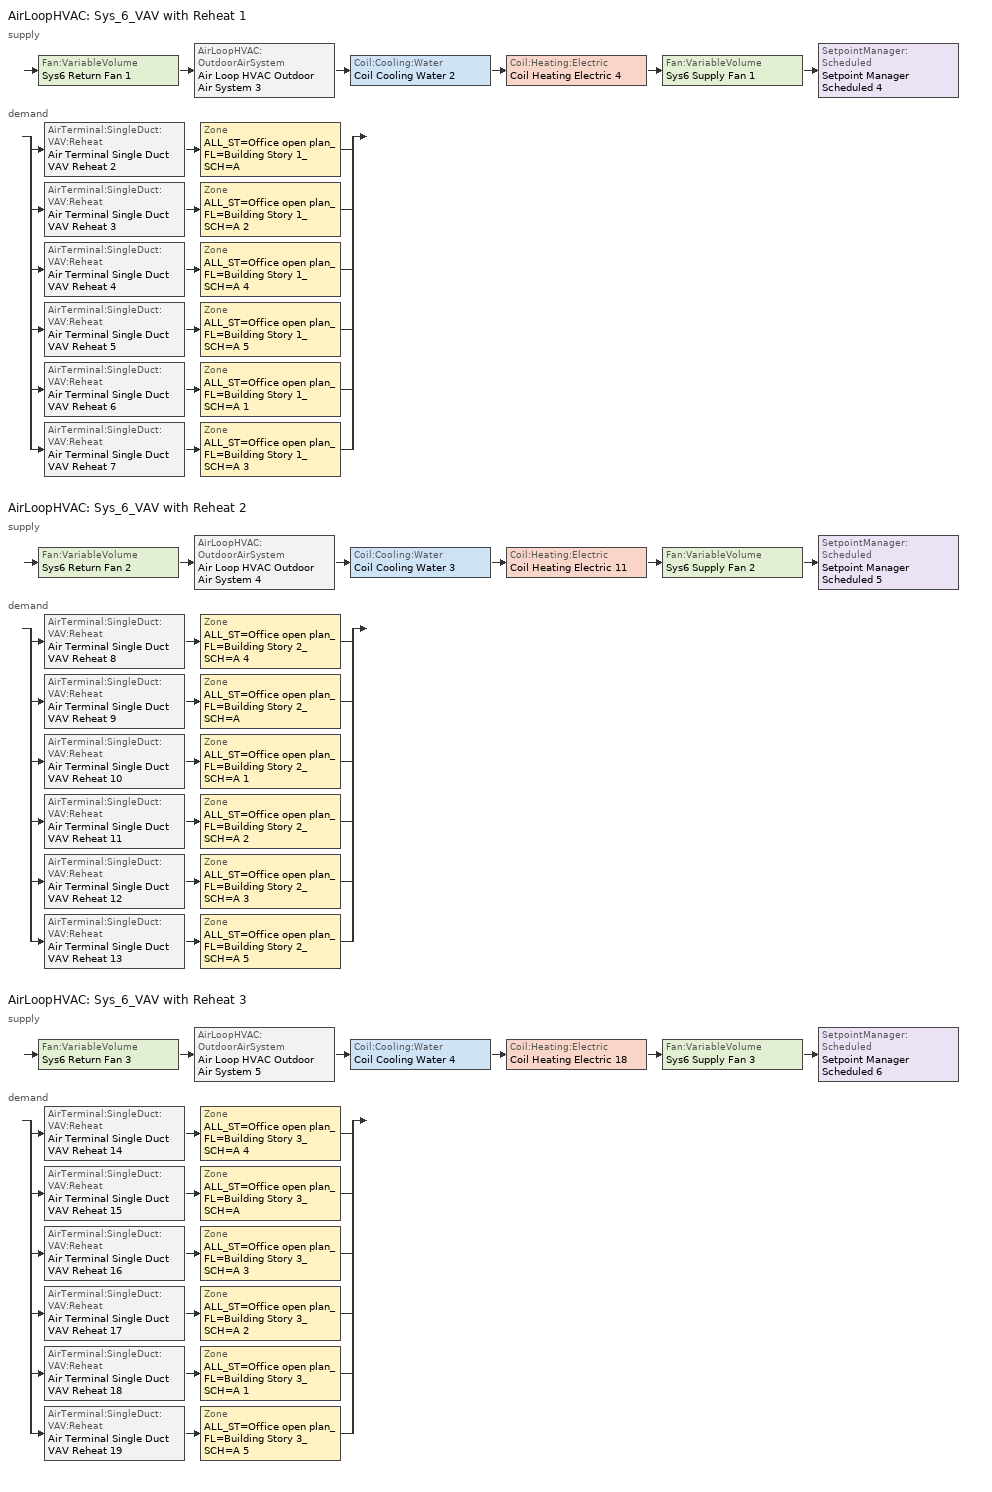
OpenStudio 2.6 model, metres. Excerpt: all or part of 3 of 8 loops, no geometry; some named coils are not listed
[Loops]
AirLoopHVAC 'Sys_6_VAV with Reheat 1'
 supply: Fan:VariableVolume 'Sys6 Return Fan 1' > AirLoopHVAC:OutdoorAirSystem 'Air Loop HVAC Outdoor Air System 3' > Coil:Cooling:Water 'Coil Cooling Water 2' > Coil:Heating:Electric 'Coil Heating Electric 4' > Fan:VariableVolume 'Sys6 Supply Fan 1' > SetpointManager:Scheduled 'Setpoint Manager Scheduled 4'
 demand: split
  | AirTerminal:SingleDuct:VAV:Reheat 'Air Terminal Single Duct VAV Reheat 2' > Zone 'ALL_ST=Office open plan_FL=Building Story 1_SCH=A'
  | AirTerminal:SingleDuct:VAV:Reheat 'Air Terminal Single Duct VAV Reheat 3' > Zone 'ALL_ST=Office open plan_FL=Building Story 1_SCH=A 2'
  | AirTerminal:SingleDuct:VAV:Reheat 'Air Terminal Single Duct VAV Reheat 4' > Zone 'ALL_ST=Office open plan_FL=Building Story 1_SCH=A 4'
  | AirTerminal:SingleDuct:VAV:Reheat 'Air Terminal Single Duct VAV Reheat 5' > Zone 'ALL_ST=Office open plan_FL=Building Story 1_SCH=A 5'
  | AirTerminal:SingleDuct:VAV:Reheat 'Air Terminal Single Duct VAV Reheat 6' > Zone 'ALL_ST=Office open plan_FL=Building Story 1_SCH=A 1'
  | AirTerminal:SingleDuct:VAV:Reheat 'Air Terminal Single Duct VAV Reheat 7' > Zone 'ALL_ST=Office open plan_FL=Building Story 1_SCH=A 3'
AirLoopHVAC 'Sys_6_VAV with Reheat 2'
 supply: Fan:VariableVolume 'Sys6 Return Fan 2' > AirLoopHVAC:OutdoorAirSystem 'Air Loop HVAC Outdoor Air System 4' > Coil:Cooling:Water 'Coil Cooling Water 3' > Coil:Heating:Electric 'Coil Heating Electric 11' > Fan:VariableVolume 'Sys6 Supply Fan 2' > SetpointManager:Scheduled 'Setpoint Manager Scheduled 5'
 demand: split
  | AirTerminal:SingleDuct:VAV:Reheat 'Air Terminal Single Duct VAV Reheat 8' > Zone 'ALL_ST=Office open plan_FL=Building Story 2_SCH=A 4'
  | AirTerminal:SingleDuct:VAV:Reheat 'Air Terminal Single Duct VAV Reheat 9' > Zone 'ALL_ST=Office open plan_FL=Building Story 2_SCH=A'
  | AirTerminal:SingleDuct:VAV:Reheat 'Air Terminal Single Duct VAV Reheat 10' > Zone 'ALL_ST=Office open plan_FL=Building Story 2_SCH=A 1'
  | AirTerminal:SingleDuct:VAV:Reheat 'Air Terminal Single Duct VAV Reheat 11' > Zone 'ALL_ST=Office open plan_FL=Building Story 2_SCH=A 2'
  | AirTerminal:SingleDuct:VAV:Reheat 'Air Terminal Single Duct VAV Reheat 12' > Zone 'ALL_ST=Office open plan_FL=Building Story 2_SCH=A 3'
  | AirTerminal:SingleDuct:VAV:Reheat 'Air Terminal Single Duct VAV Reheat 13' > Zone 'ALL_ST=Office open plan_FL=Building Story 2_SCH=A 5'
AirLoopHVAC 'Sys_6_VAV with Reheat 3'
 supply: Fan:VariableVolume 'Sys6 Return Fan 3' > AirLoopHVAC:OutdoorAirSystem 'Air Loop HVAC Outdoor Air System 5' > Coil:Cooling:Water 'Coil Cooling Water 4' > Coil:Heating:Electric 'Coil Heating Electric 18' > Fan:VariableVolume 'Sys6 Supply Fan 3' > SetpointManager:Scheduled 'Setpoint Manager Scheduled 6'
 demand: split
  | AirTerminal:SingleDuct:VAV:Reheat 'Air Terminal Single Duct VAV Reheat 14' > Zone 'ALL_ST=Office open plan_FL=Building Story 3_SCH=A 4'
  | AirTerminal:SingleDuct:VAV:Reheat 'Air Terminal Single Duct VAV Reheat 15' > Zone 'ALL_ST=Office open plan_FL=Building Story 3_SCH=A'
  | AirTerminal:SingleDuct:VAV:Reheat 'Air Terminal Single Duct VAV Reheat 16' > Zone 'ALL_ST=Office open plan_FL=Building Story 3_SCH=A 3'
  | AirTerminal:SingleDuct:VAV:Reheat 'Air Terminal Single Duct VAV Reheat 17' > Zone 'ALL_ST=Office open plan_FL=Building Story 3_SCH=A 2'
  | AirTerminal:SingleDuct:VAV:Reheat 'Air Terminal Single Duct VAV Reheat 18' > Zone 'ALL_ST=Office open plan_FL=Building Story 3_SCH=A 1'
  | AirTerminal:SingleDuct:VAV:Reheat 'Air Terminal Single Duct VAV Reheat 19' > Zone 'ALL_ST=Office open plan_FL=Building Story 3_SCH=A 5'
[Sizing:Zone] Zone Cooling Design Supply Air Temperature Input Method=SupplyAirTemperature; Zone Cooling Design Supply Air Temperature {C}=13; Zone Cooling Design Supply Air Temperature Difference {deltaC}=11.11; Zone Heating Design Supply Air Temperature Input Method=SupplyAirTemperature; Zone Heating Design Supply Air Temperature {C}=43; Zone Heating Design Supply Air Temperature Difference {deltaC}=11.11; Zone Cooling Design Supply Air Humidity Ratio {kg-H2O/kg-air}=0.0085; Zone Heating Design Supply Air Humidity Ratio {kg-H2O/kg-air}=0.008; Zone Heating Sizing Factor=1.3; Zone Cooling Sizing Factor=1.1; Cooling Design Air Flow Method=DesignDay; Heating Design Air Flow Method=DesignDay; Account for Dedicated Outdoor Air System=No; Dedicated Outdoor Air System Control Strategy=NeutralSupplyAir; Dedicated Outdoor Air Low Setpoint Temperature for Design {C}=autosize; Dedicated Outdoor Air High Setpoint Temperature for Design {C}=autosize
ALL_ST=Office open plan_FL=Building Story 1_SCH=A; ALL_ST=Office open plan_FL=Building Story 2_SCH=A; ALL_ST=Office open plan_FL=Building Story 2_SCH=A 1; ALL_ST=Office open plan_FL=Building Story 1_SCH=A 1; ALL_ST=Office open plan_FL=Building Story 3_SCH=A; ALL_ST=Office open plan_FL=Building Story 3_SCH=A 1; ALL_ST=Office open plan_FL=Building Story 1_SCH=A 2; ALL_ST=Office open plan_FL=Building Story 1_SCH=A 3; ALL_ST=Office open plan_FL=Building Story 2_SCH=A 2; ALL_ST=Office open plan_FL=Building Story 1_SCH=A 4; ALL_ST=Office open plan_FL=Building Story 2_SCH=A 3; ALL_ST=Office open plan_FL=Building Story 3_SCH=A 2; ALL_ST=Office open plan_FL=Building Story 2_SCH=A 4; ALL_ST=Office open plan_FL=Building Story 3_SCH=A 3; ALL_ST=Office open plan_FL=Building Story 2_SCH=A 5; ALL_ST=Office open plan_FL=Building Story 3_SCH=A 4; ALL_ST=Office open plan_FL=Building Story 3_SCH=A 5; ALL_ST=Office open plan_FL=Building Story 1_SCH=A 5
[Zone equipment]
ALL_ST=Office open plan_FL=Building Story 1_SCH=A: Air Terminal Single Duct VAV Reheat 2, Zone HVAC Baseboard Convective Electric 3
ALL_ST=Office open plan_FL=Building Story 2_SCH=A: Air Terminal Single Duct VAV Reheat 9, Zone HVAC Baseboard Convective Electric 10
ALL_ST=Office open plan_FL=Building Story 2_SCH=A 1: Air Terminal Single Duct VAV Reheat 10, Zone HVAC Baseboard Convective Electric 11
ALL_ST=Office open plan_FL=Building Story 1_SCH=A 1: Air Terminal Single Duct VAV Reheat 6, Zone HVAC Baseboard Convective Electric 7
ALL_ST=Office open plan_FL=Building Story 3_SCH=A: Air Terminal Single Duct VAV Reheat 15, Zone HVAC Baseboard Convective Electric 16
ALL_ST=Office open plan_FL=Building Story 3_SCH=A 1: Air Terminal Single Duct VAV Reheat 18, Zone HVAC Baseboard Convective Electric 19
ALL_ST=Office open plan_FL=Building Story 1_SCH=A 2: Air Terminal Single Duct VAV Reheat 3, Zone HVAC Baseboard Convective Electric 4
ALL_ST=Office open plan_FL=Building Story 1_SCH=A 3: Air Terminal Single Duct VAV Reheat 7, Zone HVAC Baseboard Convective Electric 8
ALL_ST=Office open plan_FL=Building Story 2_SCH=A 2: Air Terminal Single Duct VAV Reheat 11, Zone HVAC Baseboard Convective Electric 12
ALL_ST=Office open plan_FL=Building Story 1_SCH=A 4: Air Terminal Single Duct VAV Reheat 4, Zone HVAC Baseboard Convective Electric 5
ALL_ST=Office open plan_FL=Building Story 2_SCH=A 3: Air Terminal Single Duct VAV Reheat 12, Zone HVAC Baseboard Convective Electric 13
ALL_ST=Office open plan_FL=Building Story 3_SCH=A 2: Air Terminal Single Duct VAV Reheat 17, Zone HVAC Baseboard Convective Electric 18
ALL_ST=Office open plan_FL=Building Story 2_SCH=A 4: Air Terminal Single Duct VAV Reheat 8, Zone HVAC Baseboard Convective Electric 9
ALL_ST=Office open plan_FL=Building Story 3_SCH=A 3: Air Terminal Single Duct VAV Reheat 16, Zone HVAC Baseboard Convective Electric 17
ALL_ST=Office open plan_FL=Building Story 2_SCH=A 5: Air Terminal Single Duct VAV Reheat 13, Zone HVAC Baseboard Convective Electric 14
ALL_ST=Office open plan_FL=Building Story 3_SCH=A 4: Air Terminal Single Duct VAV Reheat 14, Zone HVAC Baseboard Convective Electric 15
ALL_ST=Office open plan_FL=Building Story 3_SCH=A 5: Air Terminal Single Duct VAV Reheat 19, Zone HVAC Baseboard Convective Electric 20
ALL_ST=Office open plan_FL=Building Story 1_SCH=A 5: Air Terminal Single Duct VAV Reheat 5, Zone HVAC Baseboard Convective Electric 6
[AirLoopHVAC] Design Supply Air Flow Rate {m3/s}=AutoSize
Name | Availability Schedule
Sys_6_VAV with Reheat 1 | Sys_6_VAV with Reheat 1 Occ Sch
Sys_6_VAV with Reheat 2 | Sys_6_VAV with Reheat 2 Occ Sch
Sys_6_VAV with Reheat 3 | Sys_6_VAV with Reheat 3 Occ Sch
[Sizing:System] Type of Load to Size On=Sensible; Design Outdoor Air Flow Rate {m3/s}=Autosize; Minimum System Air Flow Ratio=0.3; Preheat Design Temperature {C}=7; Preheat Design Humidity Ratio {kg-H2O/kg-Air}=0.008; Precool Design Temperature {C}=12.8; Precool Design Humidity Ratio {kg-H2O/kg-Air}=0.008; Central Cooling Design Supply Air Temperature {C}=13; Central Heating Design Supply Air Temperature {C}=13.1; Sizing Option=NonCoincident; 100% Outdoor Air in Cooling=No; 100% Outdoor Air in Heating=No; Central Cooling Design Supply Air Humidity Ratio {kg-H2O/kg-Air}=0.0085; Central Heating Design Supply Air Humidity Ratio {kg-H2O/kg-Air}=0.008; Cooling Design Air Flow Method=DesignDay; Cooling Design Air Flow Rate {m3/s}=0; Heating Design Air Flow Method=DesignDay; Heating Design Air Flow Rate {m3/s}=0; System Outdoor Air Method=ZoneSum; Zone Maximum Outdoor Air Fraction=1; Cooling Supply Air Flow Rate Per Floor Area {m3/s-m2}=0.00996765; Cooling Fraction of Autosized Cooling Supply Air Flow Rate=1; Cooling Supply Air Flow Rate Per Unit Cooling Capacity {m3/s-W}=3.94755e-05; Heating Supply Air Flow Rate Per Floor Area {m3/s-m2}=0.00996765; Heating Fraction of Autosized Heating Supply Air Flow Rate=1; Heating Fraction of Autosized Cooling Supply Air Flow Rate=1; Heating Supply Air Flow Rate Per Unit Heating Capacity {m3/s-W}=3.15882e-05; Cooling Design Capacity Method=CoolingDesignCapacity; Cooling Design Capacity {W}=autosize; Cooling Design Capacity Per Floor Area {W/m2}=234.7; Fraction of Autosized Cooling Design Capacity=1; Heating Design Capacity Method=HeatingDesignCapacity; Heating Design Capacity {W}=autosize; Heating Design Capacity Per Floor Area {W/m2}=157; Fraction of Autosized Heating Design Capacity=1; Central Cooling Capacity Control Method=OnOff
Sys_6_VAV with Reheat 1; Sys_6_VAV with Reheat 2; Sys_6_VAV with Reheat 3
[Coil:Heating:Electric] Availability Schedule=Always On Discrete
Coil Heating Electric 4; Coil Heating Electric 5; Coil Heating Electric 6; Coil Heating Electric 7; Coil Heating Electric 8; Coil Heating Electric 9; Coil Heating Electric 10; Coil Heating Electric 11; Coil Heating Electric 12; Coil Heating Electric 13; Coil Heating Electric 14; Coil Heating Electric 15; Coil Heating Electric 16; Coil Heating Electric 17; Coil Heating Electric 18; Coil Heating Electric 19; Coil Heating Electric 20; Coil Heating Electric 21; Coil Heating Electric 22; Coil Heating Electric 23; Coil Heating Electric 24
[Controller:OutdoorAir] Minimum Outdoor Air Flow Rate {m3/s}=autosize; Maximum Outdoor Air Flow Rate {m3/s}=Autosize; Economizer Control Type=DifferentialEnthalpy; Economizer Control Action Type=ModulateFlow; Lockout Type=NoLockout; Minimum Limit Type=FixedMinimum; High Humidity Control=No; Heat Recovery Bypass Control Type=BypassWhenOAFlowGreaterThanMinimum
Name | Minimum Outdoor Air Schedule | Controller Mechanical Ventilation
Controller Outdoor Air 3 | Sys_6_VAV with Reheat 1 Occ Sch | Controller Mechanical Ventilation 3
Controller Outdoor Air 4 | Sys_6_VAV with Reheat 2 Occ Sch | Controller Mechanical Ventilation 4
Controller Outdoor Air 5 | Sys_6_VAV with Reheat 3 Occ Sch | Controller Mechanical Ventilation 5
[Controller:MechanicalVentilation] Availability Schedule=Always On Discrete; System Outdoor Air Method=ZoneSum
Controller Mechanical Ventilation 3; Controller Mechanical Ventilation 4; Controller Mechanical Ventilation 5
[AirLoopHVAC:OutdoorAirSystem]
Name | Controller
Air Loop HVAC Outdoor Air System 3 | Controller Outdoor Air 3
Air Loop HVAC Outdoor Air System 4 | Controller Outdoor Air 4
Air Loop HVAC Outdoor Air System 5 | Controller Outdoor Air 5
[ZoneHVAC:Baseboard:Convective:Electric] Availability Schedule=Always On Discrete; Nominal Capacity {W}=autosize; Efficiency=1
Zone HVAC Baseboard Convective Electric 3; Zone HVAC Baseboard Convective Electric 4; Zone HVAC Baseboard Convective Electric 5; Zone HVAC Baseboard Convective Electric 6; Zone HVAC Baseboard Convective Electric 7; Zone HVAC Baseboard Convective Electric 8; Zone HVAC Baseboard Convective Electric 9; Zone HVAC Baseboard Convective Electric 10; Zone HVAC Baseboard Convective Electric 11; Zone HVAC Baseboard Convective Electric 12; Zone HVAC Baseboard Convective Electric 13; Zone HVAC Baseboard Convective Electric 14; Zone HVAC Baseboard Convective Electric 15; Zone HVAC Baseboard Convective Electric 16; Zone HVAC Baseboard Convective Electric 17; Zone HVAC Baseboard Convective Electric 18; Zone HVAC Baseboard Convective Electric 19; Zone HVAC Baseboard Convective Electric 20
[SetpointManager:Scheduled] Control Variable=Temperature
Name | Schedule
Setpoint Manager Scheduled 4 | Supply Air Temp 1
Setpoint Manager Scheduled 5 | Supply Air Temp 2
Setpoint Manager Scheduled 6 | Supply Air Temp 3
[Fan:VariableVolume] Availability Schedule=Always On Discrete; Fan Efficiency=0.82; Maximum Flow Rate {m3/s}=Autosize; Fan Power Minimum Flow Rate Input Method=Fraction; Fan Power Minimum Air Flow Rate {m3/s}=0; Motor In Airstream Fraction=1; Fan Power Coefficient 5=0
Name | Pressure Rise {Pa} | Fan Power Minimum Flow Fraction | Motor Efficiency | Fan Power Coefficient 1 | Fan Power Coefficient 2 | Fan Power Coefficient 3 | Fan Power Coefficient 4
Sys6 Supply Fan 1; Sys6 Supply Fan 3 | 1000 | 0.5 | 0.8461 | -4.1457 | 16.803 | -19.471 | 7.8488
Sys6 Return Fan 1; Sys6 Return Fan 3 | 250 | 0.68 | 0.4615 | -2.4176 | 9.5874 | -11.559 | 5.4009
Sys6 Supply Fan 2 | 1000 | 0.22 | 0.8461 | -0.3477 | 4.0976 | -5.0024 | 2.268
Sys6 Return Fan 2 | 250 | 0.22 | 0.4615 | -0.3477 | 4.0976 | -5.0024 | 2.268
[AirTerminal:SingleDuct:VAV:Reheat] Availability Schedule=Always On Discrete; Maximum Air Flow Rate {m3/s}=AutoSize; Zone Minimum Air Flow Input Method=Constant; Constant Minimum Air Flow Fraction=0.3; Maximum Hot Water or Steam Flow Rate {m3/s}=AutoSize; Minimum Hot Water or Steam Flow Rate {m3/s}=0; Convergence Tolerance=0.001; Damper Heating Action=Normal; Maximum Flow per Zone Floor Area During Reheat {m3/s-m2}=AutoSize; Maximum Flow Fraction During Reheat=0.5; Maximum Reheat Air Temperature {C}=43; Control For Outdoor Air=No
Name | Fixed Minimum Air Flow Rate {m3/s} | Reheat Coil
Air Terminal Single Duct VAV Reheat 2 | 4.99224 | Coil Heating Electric 5
Air Terminal Single Duct VAV Reheat 3 | 0.0724055 | Coil Heating Electric 6
Air Terminal Single Duct VAV Reheat 4 | 0.626839 | Coil Heating Electric 7
Air Terminal Single Duct VAV Reheat 5 | 0.40395 | Coil Heating Electric 8
Air Terminal Single Duct VAV Reheat 6 | 0.626826 | Coil Heating Electric 9
Air Terminal Single Duct VAV Reheat 7 | 0.40395 | Coil Heating Electric 10
Air Terminal Single Duct VAV Reheat 8 | 4.99224 | Coil Heating Electric 12
Air Terminal Single Duct VAV Reheat 9 | 0.0724055 | Coil Heating Electric 13
Air Terminal Single Duct VAV Reheat 10 | 0.626839 | Coil Heating Electric 14
Air Terminal Single Duct VAV Reheat 11 | 0.40395 | Coil Heating Electric 15
Air Terminal Single Duct VAV Reheat 12 | 0.626826 | Coil Heating Electric 16
Air Terminal Single Duct VAV Reheat 13 | 0.40395 | Coil Heating Electric 17
Air Terminal Single Duct VAV Reheat 14 | 4.99224 | Coil Heating Electric 19
Air Terminal Single Duct VAV Reheat 15 | 0.0724055 | Coil Heating Electric 20
Air Terminal Single Duct VAV Reheat 16 | 0.626839 | Coil Heating Electric 21
Air Terminal Single Duct VAV Reheat 17 | 0.40395 | Coil Heating Electric 22
Air Terminal Single Duct VAV Reheat 18 | 0.626826 | Coil Heating Electric 23
Air Terminal Single Duct VAV Reheat 19 | 0.40395 | Coil Heating Electric 24
[Schedule:Ruleset]
Name | Default Day Schedule | Summer Design Day Schedule | Winter Design Day Schedule
Supply Air Temp 1 | Supply Air Temp Default 1
Supply Air Temp 2 | Supply Air Temp Default 2
Supply Air Temp 3 | Supply Air Temp Default 3
Sys_6_VAV with Reheat 1 Occ Sch | Sys_6_VAV with Reheat 1 Occ Sch Default | Sys_6_VAV with Reheat 1 Occ Sch Summer Design Day | Sys_6_VAV with Reheat 1 Occ Sch Winter Design Day
Sys_6_VAV with Reheat 2 Occ Sch | Sys_6_VAV with Reheat 2 Occ Sch Default | Sys_6_VAV with Reheat 2 Occ Sch Summer Design Day | Sys_6_VAV with Reheat 2 Occ Sch Winter Design Day
Sys_6_VAV with Reheat 3 Occ Sch | Sys_6_VAV with Reheat 3 Occ Sch Default | Sys_6_VAV with Reheat 3 Occ Sch Summer Design Day | Sys_6_VAV with Reheat 3 Occ Sch Winter Design Day
[Schedule:Day]
Supply Air Temp Default 1; Supply Air Temp Default 2; Supply Air Temp Default 3: 24, 0, 13
Sys_6_VAV with Reheat 1 Occ Sch Default; Sys_6_VAV with Reheat 1 Occ Sch Winter Design Day; Sys_6_VAV with Reheat 1 Occ Sch Summer Design Day; Sys_6_VAV with Reheat 2 Occ Sch Default; Sys_6_VAV with Reheat 2 Occ Sch Winter Design Day; Sys_6_VAV with Reheat 2 Occ Sch Summer Design Day; Sys_6_VAV with Reheat 3 Occ Sch Default; Sys_6_VAV with Reheat 3 Occ Sch Winter Design Day; Sys_6_VAV with Reheat 3 Occ Sch Summer Design Day: 24, 0, 1
Sys_6_VAV with Reheat 1 Occ Sch Monday; Sys_6_VAV with Reheat 1 Occ Sch Tuesday; Sys_6_VAV with Reheat 1 Occ Sch Wednesday; Sys_6_VAV with Reheat 1 Occ Sch Thursday; Sys_6_VAV with Reheat 1 Occ Sch Friday; Sys_6_VAV with Reheat 2 Occ Sch Monday; Sys_6_VAV with Reheat 2 Occ Sch Tuesday; Sys_6_VAV with Reheat 2 Occ Sch Wednesday; Sys_6_VAV with Reheat 2 Occ Sch Thursday; Sys_6_VAV with Reheat 2 Occ Sch Friday; Sys_6_VAV with Reheat 3 Occ Sch Monday; Sys_6_VAV with Reheat 3 Occ Sch Tuesday; Sys_6_VAV with Reheat 3 Occ Sch Wednesday; Sys_6_VAV with Reheat 3 Occ Sch Thursday; Sys_6_VAV with Reheat 3 Occ Sch Friday: 8, 0, 0, 19, 0, 1, 24, 0, 0
Sys_6_VAV with Reheat 1 Occ Sch Saturday; Sys_6_VAV with Reheat 1 Occ Sch Sunday; Sys_6_VAV with Reheat 2 Occ Sch Saturday; Sys_6_VAV with Reheat 2 Occ Sch Sunday; Sys_6_VAV with Reheat 3 Occ Sch Saturday; Sys_6_VAV with Reheat 3 Occ Sch Sunday: 24, 0, 0
[Schedule:Rule] Date Specification Type=DateRange; Start Month=1; Start Day=1; End Month=12
Name | Schedule Ruleset | Rule Order | Day Schedule | Apply Monday | End Day | Apply Tuesday | Apply Wednesday | Apply Thursday | Apply Friday | Apply Saturday | Apply Sunday
Sys_6_VAV with Reheat 1 Occ Sch Monday Rule | Sys_6_VAV with Reheat 1 Occ Sch | 6 | Sys_6_VAV with Reheat 1 Occ Sch Monday | Yes | 25
Sys_6_VAV with Reheat 1 Occ Sch Tuesday Rule | Sys_6_VAV with Reheat 1 Occ Sch | 5 | Sys_6_VAV with Reheat 1 Occ Sch Tuesday |  | 26 | Yes
Sys_6_VAV with Reheat 1 Occ Sch Wednesday Rule | Sys_6_VAV with Reheat 1 Occ Sch | 4 | Sys_6_VAV with Reheat 1 Occ Sch Wednesday |  | 27 |  | Yes
Sys_6_VAV with Reheat 1 Occ Sch Thursday Rule | Sys_6_VAV with Reheat 1 Occ Sch | 3 | Sys_6_VAV with Reheat 1 Occ Sch Thursday |  | 28 |  |  | Yes
Sys_6_VAV with Reheat 1 Occ Sch Friday Rule | Sys_6_VAV with Reheat 1 Occ Sch | 2 | Sys_6_VAV with Reheat 1 Occ Sch Friday |  | 29 |  |  |  | Yes
Sys_6_VAV with Reheat 1 Occ Sch Saturday Rule | Sys_6_VAV with Reheat 1 Occ Sch | 1 | Sys_6_VAV with Reheat 1 Occ Sch Saturday |  | 30 |  |  |  |  | Yes
Sys_6_VAV with Reheat 1 Occ Sch Sunday Rule | Sys_6_VAV with Reheat 1 Occ Sch | 0 | Sys_6_VAV with Reheat 1 Occ Sch Sunday |  | 31 |  |  |  |  |  | Yes
Sys_6_VAV with Reheat 2 Occ Sch Monday Rule | Sys_6_VAV with Reheat 2 Occ Sch | 6 | Sys_6_VAV with Reheat 2 Occ Sch Monday | Yes | 25
Sys_6_VAV with Reheat 2 Occ Sch Tuesday Rule | Sys_6_VAV with Reheat 2 Occ Sch | 5 | Sys_6_VAV with Reheat 2 Occ Sch Tuesday |  | 26 | Yes
Sys_6_VAV with Reheat 2 Occ Sch Wednesday Rule | Sys_6_VAV with Reheat 2 Occ Sch | 4 | Sys_6_VAV with Reheat 2 Occ Sch Wednesday |  | 27 |  | Yes
Sys_6_VAV with Reheat 2 Occ Sch Thursday Rule | Sys_6_VAV with Reheat 2 Occ Sch | 3 | Sys_6_VAV with Reheat 2 Occ Sch Thursday |  | 28 |  |  | Yes
Sys_6_VAV with Reheat 2 Occ Sch Friday Rule | Sys_6_VAV with Reheat 2 Occ Sch | 2 | Sys_6_VAV with Reheat 2 Occ Sch Friday |  | 29 |  |  |  | Yes
Sys_6_VAV with Reheat 2 Occ Sch Saturday Rule | Sys_6_VAV with Reheat 2 Occ Sch | 1 | Sys_6_VAV with Reheat 2 Occ Sch Saturday |  | 30 |  |  |  |  | Yes
Sys_6_VAV with Reheat 2 Occ Sch Sunday Rule | Sys_6_VAV with Reheat 2 Occ Sch | 0 | Sys_6_VAV with Reheat 2 Occ Sch Sunday |  | 31 |  |  |  |  |  | Yes
Sys_6_VAV with Reheat 3 Occ Sch Monday Rule | Sys_6_VAV with Reheat 3 Occ Sch | 6 | Sys_6_VAV with Reheat 3 Occ Sch Monday | Yes | 25
Sys_6_VAV with Reheat 3 Occ Sch Tuesday Rule | Sys_6_VAV with Reheat 3 Occ Sch | 5 | Sys_6_VAV with Reheat 3 Occ Sch Tuesday |  | 26 | Yes
Sys_6_VAV with Reheat 3 Occ Sch Wednesday Rule | Sys_6_VAV with Reheat 3 Occ Sch | 4 | Sys_6_VAV with Reheat 3 Occ Sch Wednesday |  | 27 |  | Yes
Sys_6_VAV with Reheat 3 Occ Sch Thursday Rule | Sys_6_VAV with Reheat 3 Occ Sch | 3 | Sys_6_VAV with Reheat 3 Occ Sch Thursday |  | 28 |  |  | Yes
Sys_6_VAV with Reheat 3 Occ Sch Friday Rule | Sys_6_VAV with Reheat 3 Occ Sch | 2 | Sys_6_VAV with Reheat 3 Occ Sch Friday |  | 29 |  |  |  | Yes
Sys_6_VAV with Reheat 3 Occ Sch Saturday Rule | Sys_6_VAV with Reheat 3 Occ Sch | 1 | Sys_6_VAV with Reheat 3 Occ Sch Saturday |  | 30 |  |  |  |  | Yes
Sys_6_VAV with Reheat 3 Occ Sch Sunday Rule | Sys_6_VAV with Reheat 3 Occ Sch | 0 | Sys_6_VAV with Reheat 3 Occ Sch Sunday |  | 31 |  |  |  |  |  | Yes
[Schedule:Constant]
Always On Discrete: Value=1
